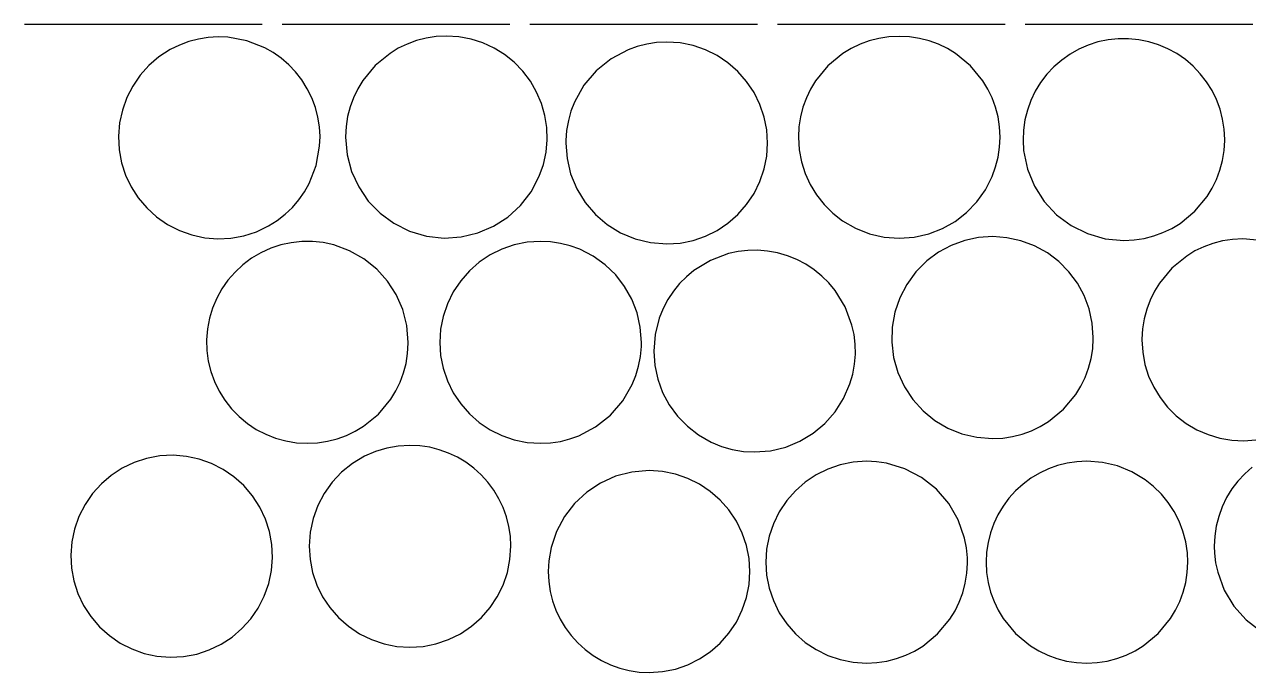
# Model space of a CAD drawing. Extents: x -3 to 521, y -41 to 535.
# Drawn here: x 4 to 199, y -41.3 to 61.9 of the extents above; entities that cross this region are included whole.
import ezdxf

# ---------------------------------------------------------------- set-up
doc = ezdxf.new("R2010")
doc.units = 0

msp = doc.modelspace()

# ---------------------------------------------------------------- linework, layer by layer
at = {"layer": 'Layer 1'}
for p, q in [((41.8657, 61.867), (3.99892, 61.867)), ((81.3321, 61.867), (45.0655, 61.867)), ((120.799, 61.867), (84.5323, 61.867)), ((160.265, 61.867), (123.999, 61.867)), ((199.732, 61.867), (163.466, 61.867)), ((28.691526, 58.591818), (27.2167, 57.8672)), ((30.202801, 59.153436), (28.691526, 58.591818)), ((31.739574, 59.555174), (30.202801, 59.153436)), ((33.290894, 59.80015), (31.739574, 59.555174)), ((34.845812, 59.891482), (33.290894, 59.80015)), ((36.393377, 59.83229), (34.845812, 59.891482)), ((39.422645, 59.274805), (36.393377, 59.83229)), ((42.291097, 58.152644), (39.422645, 59.274805)), ((64.973511, 58.754924), (63.569478, 58.079135)), ((66.449095, 59.294561), (64.973511, 58.754924)), ((67.988165, 59.689991), (66.449095, 59.294561)), ((69.582655, 59.933155), (67.988165, 59.689991)), ((71.2245, 60.016), (69.582655, 59.933155)), ((73.223074, 59.891536), (71.2245, 60.0161)), ((75.16833, 59.524921), (73.223074, 59.891536)), ((77.040464, 58.926875), (75.16833, 59.524921)), ((78.819676, 58.108018), (77.040464, 58.926875)), ((103.149423, 58.75621), (101.632092, 58.372719)), ((104.719658, 58.991873), (103.149423, 58.75621)), ((106.335, 59.0721), (104.719658, 58.991873)), ((108.464679, 58.930775), (106.336, 59.0721)), ((110.529051, 58.515815), (108.464679, 58.930775)), ((112.505698, 57.840742), (110.529051, 58.515815)), ((137.141275, 58.720108), (135.736493, 58.043389)), ((138.617755, 59.260506), (137.141275, 58.720108)), ((140.157854, 59.656506), (138.617755, 59.260506)), ((141.753495, 59.90003), (140.157854, 59.656506)), ((143.3966, 59.983), (141.753495, 59.90003)), ((145.039705, 59.90003), (143.3966, 59.983)), ((146.635346, 59.656506), (145.039705, 59.90003)), ((148.175445, 59.260506), (146.635346, 59.656506)), ((149.651925, 58.720108), (148.175445, 59.260506)), ((151.056707, 58.043389), (149.651925, 58.720108)), ((173.514577, 58.592997), (172.027568, 57.94434)), ((175.063204, 59.089451), (173.514577, 58.592997)), ((176.662121, 59.428065), (175.063204, 59.089451)), ((178.3, 59.6032), (176.662121, 59.428065)), ((179.947698, 59.609881), (178.3005, 59.6032)), ((181.574213, 59.449783), (179.947698, 59.609881)), ((183.168163, 59.12726), (181.574213, 59.449783)), ((184.717669, 58.646664), (183.168163, 59.12726)), ((186.210848, 58.01235), (184.717669, 58.646664)), ((25.426529, 56.706799), (23.825818, 55.338753)), ((27.2167, 57.8672), (25.426529, 56.706799)), ((43.63764, 57.387607), (42.291097, 58.152644)), ((44.911128, 56.490756), (43.63764, 57.387607)), ((62.245061, 57.275251), (59.867335, 55.315419)), ((63.569478, 58.079135), (62.245061, 57.275251)), ((80.486163, 57.078968), (78.819676, 58.108018)), ((82.020124, 55.850346), (80.486163, 57.078968)), ((100.175464, 57.84901), (97.475508, 56.41137)), ((101.632092, 58.372719), (100.175464, 57.84901)), ((114.3712, 56.919075), (112.505698, 57.840742)), ((116.102138, 55.764336), (114.3712, 56.919075)), ((134.411487, 57.238428), (132.033111, 55.276089)), ((135.736493, 58.043389), (134.411487, 57.238428)), ((152.381713, 57.238428), (151.056707, 58.043389)), ((154.760089, 55.276089), (152.381713, 57.238428)), ((170.613504, 57.149118), (169.283715, 56.212969)), ((172.027568, 57.94434), (170.613504, 57.149118)), ((187.635821, 57.228671), (186.210848, 58.01235)), ((188.980705, 56.29998), (187.635821, 57.228671)), ((23.825818, 55.338753), (22.428433, 53.786279)), ((46.100609, 55.465212), (44.911128, 56.490756)), ((47.195135, 54.314091), (46.100609, 55.465212)), ((59.867335, 55.315419), (57.904855, 52.939879)), ((83.401756, 54.432772), (82.020124, 55.850346)), ((97.475508, 56.41137), (95.111938, 54.504155)), ((117.675093, 54.390046), (116.102138, 55.764336)), ((132.033111, 55.276089), (130.070772, 52.897713)), ((156.722428, 52.897713), (154.760089, 55.276089)), ((168.049528, 55.141532), (166.922271, 53.940445)), ((169.283715, 56.212969), (168.049528, 55.141532)), ((190.233621, 55.23063), (188.980705, 56.29998)), ((191.370579, 54.038728), (190.233621, 55.23063)), ((22.428433, 53.786279), (21.24824, 52.072595)), ((48.183753, 53.040514), (47.195135, 54.314091)), ((49.055514, 51.647598), (48.183753, 53.040514)), ((57.904855, 52.939879), (57.099495, 51.616358)), ((84.611258, 52.836864), (83.401756, 54.432772)), ((85.613232, 51.103122), (84.611258, 52.836864)), ((95.111938, 54.504155), (93.147138, 52.188234)), ((119.066645, 52.809727), (117.675093, 54.390046)), ((120.253375, 51.0369), (119.066645, 52.809727)), ((130.070772, 52.897713), (129.265811, 51.572707)), ((157.527389, 51.572707), (156.722428, 52.897713)), ((166.922271, 53.940445), (165.923788, 52.630349)), ((192.372177, 52.747223), (191.370579, 54.038728)), ((193.233411, 51.367739), (192.372177, 52.747223)), ((21.24824, 52.072595), (20.299105, 50.220917)), ((49.782696, 50.174034), (49.055514, 51.647598)), ((57.099495, 51.616358), (56.422141, 50.213079)), ((86.384077, 49.279876), (85.613232, 51.103122)), ((93.147138, 52.188234), (91.643493, 49.524473)), ((121.195323, 49.122748), (120.253375, 51.0369)), ((129.265811, 51.572707), (128.589092, 50.167925)), ((158.204108, 50.167925), (157.527389, 51.572707)), ((165.070832, 51.236197), (164.367092, 49.770092)), ((165.923788, 52.630349), (165.070832, 51.236197)), ((193.949277, 49.911898), (193.233411, 51.367739)), ((20.299105, 50.220917), (19.594894, 48.254463)), ((50.346942, 48.663738), (49.782696, 50.174034)), ((56.422141, 50.213079), (55.88086, 48.738098)), ((86.921683, 47.389499), (86.384077, 49.279876)), ((91.643493, 49.524473), (91.084098, 48.081173)), ((121.868144, 47.127469), (121.195323, 49.122748)), ((128.589092, 50.167925), (128.048693, 48.691445)), ((158.744507, 48.691445), (158.204108, 50.167925)), ((164.367092, 49.770092), (163.816258, 48.244138)), ((194.514772, 48.391321), (193.949277, 49.911898)), ((19.594894, 48.254463), (19.149472, 46.196448)), ((50.751352, 47.127666), (50.346942, 48.663738)), ((50.999025, 45.576774), (50.751352, 47.127666)), ((55.483716, 47.19947), (55.238774, 45.605252)), ((55.88086, 48.738098), (55.483716, 47.19947)), ((87.22394, 45.45436), (86.921683, 47.389499)), ((91.084098, 48.081173), (90.663385, 46.573739)), ((122.271836, 45.078106), (121.868144, 47.127469)), ((127.652693, 47.151346), (127.40917, 45.555705)), ((128.048693, 48.691445), (127.652693, 47.151346)), ((159.140507, 47.151346), (158.744507, 48.691445)), ((159.38403, 45.555705), (159.140507, 47.151346)), ((163.816258, 48.244138), (163.422022, 46.670438)), ((194.924894, 46.817631), (194.514772, 48.391321)), ((195.174637, 45.20245), (194.924894, 46.817631)), ((19.149472, 46.196448), (18.976705, 44.07009)), ((51.093061, 44.022017), (50.999025, 45.576774)), ((55.238774, 45.605252), (55.1541, 43.9635)), ((87.28874, 43.49683), (87.22394, 45.45436)), ((90.389153, 45.009778), (90.2692, 43.3969)), ((90.663385, 46.573739), (90.389153, 45.009778)), ((122.4064, 43.0017), (122.271836, 45.078106)), ((127.40917, 45.555705), (127.3262, 43.9126)), ((159.467, 43.9126), (159.38403, 45.555705)), ((163.188074, 45.061097), (163.118103, 43.428216)), ((163.422022, 46.670438), (163.188074, 45.061097)), ((195.259, 43.5574), (195.174637, 45.20245)), ((18.976705, 44.07009), (19.086556, 41.939556)), ((51.03656, 42.474352), (51.093061, 44.022017)), ((55.1541, 43.9631), (55.1541, 43.94532)), ((55.1541, 43.9457), (55.400461, 41.134488)), ((87.113973, 41.539279), (87.28874, 43.49683)), ((90.2655, 43.0017), (90.457787, 40.523149)), ((90.2699, 43.3963), (90.265582, 43.00133)), ((122.271836, 40.925294), (122.4064, 43.0017)), ((127.326, 43.9131), (127.447732, 41.936944)), ((159.386822, 42.313259), (159.4666, 43.91255)), ((163.118103, 43.428216), (163.2158, 41.7839)), ((195.1627, 41.793037), (195.2581, 43.4262)), ((195.259, 43.4269), (195.258997, 43.557795)), ((19.086556, 41.939556), (19.470963, 39.869276)), ((50.484343, 39.444119), (51.03656, 42.474352)), ((55.400461, 41.134488), (56.113873, 38.469754)), ((86.69753, 39.604079), (87.113973, 41.539279)), ((127.447732, 41.936944), (127.806253, 40.012342)), ((159.149061, 40.733714), (159.386822, 42.313259)), ((163.216, 41.784), (163.825895, 38.832875)), ((194.908839, 40.207842), (195.1627, 41.793037)), ((19.470963, 39.869276), (20.116752, 37.882869)), ((49.367173, 36.57372), (50.484343, 39.444119)), ((86.0373, 37.7136), (86.69753, 39.604079)), ((90.457787, 40.523149), (91.030042, 38.10391)), ((121.868144, 38.875931), (122.271836, 40.925294)), ((127.806253, 40.012342), (128.391394, 38.158506)), ((158.209, 37.6805), (158.755669, 39.185574)), ((158.755669, 39.185574), (159.149061, 40.733714)), ((194.504503, 38.678537), (194.908839, 40.207842)), ((20.116752, 37.882869), (21.01075, 36.00395)), ((56.113873, 38.469754), (57.255822, 35.998559)), ((84.720034, 35.217941), (86.0373, 37.71362)), ((91.0301, 38.1039), (92.012648, 35.712814)), ((121.195323, 36.880652), (121.868144, 38.875931)), ((128.391394, 38.158506), (129.192987, 36.394647)), ((157.11749, 35.546239), (158.2088, 37.68054)), ((163.825895, 38.832875), (164.941327, 36.116439)), ((193.276343, 35.819271), (193.957676, 37.21304)), ((193.957676, 37.21304), (194.504503, 38.678537)), ((21.01075, 36.00395), (22.139783, 34.256136)), ((47.709844, 33.950803), (48.604478, 35.225848)), ((48.604478, 35.225848), (49.367173, 36.57372)), ((57.255822, 35.998559), (58.787794, 33.767965)), ((83.02907, 33.038398), (84.720034, 35.217941)), ((92.012648, 35.712814), (93.337423, 33.550164)), ((120.253375, 34.9665), (121.195323, 36.880652)), ((129.192987, 36.394647), (130.200863, 34.739975)), ((155.745697, 33.628355), (157.11749, 35.546239)), ((164.941327, 36.116439), (166.507618, 33.683634)), ((192.468489, 34.505151), (193.276343, 35.819271)), ((22.139783, 34.256136), (23.490677, 32.663044)), ((46.68637, 32.75954), (47.709844, 33.950803)), ((58.787794, 33.767965), (60.671276, 31.825034)), ((93.337423, 33.550164), (94.966266, 31.643804)), ((117.675093, 31.613354), (119.066645, 33.193673)), ((119.066645, 33.193673), (120.253375, 34.9665)), ((130.200863, 34.739975), (131.404853, 33.213702)), ((131.404853, 33.213702), (132.794788, 31.83504)), ((154.125048, 31.947894), (155.745697, 33.628355)), ((166.507618, 33.683634), (168.470089, 31.583404)), ((190.505159, 32.147536), (192.468489, 34.505151)), ((23.490677, 32.663044), (25.050259, 31.24829)), ((25.050259, 31.24829), (26.805355, 30.03549)), ((44.265298, 30.672182), (45.537154, 31.663014)), ((45.537154, 31.663014), (46.68637, 32.75954)), ((60.671276, 31.825034), (62.867755, 30.216826)), ((81.01816, 31.203435), (83.02907, 33.038398)), ((94.966266, 31.643804), (96.861017, 30.021591)), ((116.102138, 30.239064), (117.675093, 31.613354)), ((132.794788, 31.83504), (134.3605, 30.6232)), ((152.287174, 30.525864), (154.125048, 31.947894)), ((168.470089, 31.583404), (170.774061, 29.864692)), ((188.131566, 30.203554), (190.505159, 32.147536)), ((26.805355, 30.03549), (28.705378, 29.065357)), ((40.946137, 28.884442), (42.874, 29.798)), ((42.8739, 29.798), (44.265298, 30.672182)), ((62.867755, 30.216826), (65.338717, 28.990404)), ((76.251497, 28.681021), (78.741052, 29.741495)), ((78.741052, 29.741495), (81.01816, 31.203435)), ((96.861017, 30.021591), (98.983516, 28.711379)), ((114.3712, 29.084325), (116.102138, 30.239064)), ((134.36, 30.6224), (136.442954, 29.423667)), ((136.442954, 29.423667), (138.668756, 28.552868)), ((148.086265, 28.541127), (150.263703, 29.383273)), ((150.263703, 29.383273), (152.287174, 30.525864)), ((170.774061, 29.864692), (173.364856, 28.576441)), ((185.411588, 28.736565), (186.810883, 29.406476)), ((186.810883, 29.406476), (188.131566, 30.203554)), ((28.705378, 29.065357), (30.690496, 28.363124)), ((30.690496, 28.363124), (32.733669, 27.92919)), ((32.733669, 27.92919), (34.80786, 27.763955)), ((34.80786, 27.763955), (36.886027, 27.867819)), ((36.886027, 27.867819), (38.941133, 28.241181)), ((38.941133, 28.241181), (40.946137, 28.884442)), ((48.200555, 27.312689), (46.511847, 27.130369)), ((49.903559, 27.31555), (48.200555, 27.312689)), ((51.606494, 27.136628), (49.903559, 27.31555)), ((65.338717, 28.990404), (68.045649, 28.192829)), ((68.045649, 28.192829), (70.850046, 27.878245)), ((70.850046, 27.878245), (73.603245, 28.050456)), ((73.603245, 28.050456), (76.251497, 28.681021)), ((86.241, 27.3366), (84.112321, 27.195275)), ((87.840334, 27.25683), (86.24104, 27.33661)), ((98.983516, 28.711379), (101.295602, 27.741023)), ((101.295602, 27.741023), (103.759117, 27.138378)), ((108.464679, 27.072625), (110.529051, 27.487585)), ((110.529051, 27.487585), (112.505698, 28.162658)), ((112.505698, 28.162658), (114.3712, 29.084325)), ((138.668756, 28.552868), (140.999088, 28.021792)), ((140.999088, 28.021792), (143.39563, 27.84223)), ((143.396, 27.8422), (145.786487, 28.020433)), ((145.786487, 28.020433), (148.086265, 28.541127)), ((153.817601, 27.472563), (151.685192, 26.695479)), ((156.02822, 27.940245), (153.817601, 27.472563)), ((158.282551, 28.093725), (156.02822, 27.940245)), ((160.546095, 27.928203), (158.282551, 28.093725)), ((162.784353, 27.438881), (160.546095, 27.928203)), ((164.962826, 26.620958), (162.784353, 27.438881)), ((173.364856, 28.576441), (176.187795, 27.767596)), ((176.187795, 27.767596), (179.1882, 27.4871)), ((179.188, 27.487), (180.821889, 27.56904)), ((180.821889, 27.56904), (182.409106, 27.809927)), ((182.409106, 27.809927), (183.941668, 28.201742)), ((183.941668, 28.201742), (185.411588, 28.736565)), ((194.921014, 27.405199), (193.388503, 27.013413)), ((196.508174, 27.646067), (194.921014, 27.405199)), ((198.142, 27.7281), (196.508174, 27.646067)), ((200.976808, 27.477566), (198.142, 27.7281)), ((41.675119, 25.52989), (40.187218, 24.652969)), ((43.234767, 26.236646), (41.675119, 25.52989)), ((44.851797, 26.770913), (43.234767, 26.236646)), ((46.511847, 27.130369), (44.851797, 26.770913)), ((53.295, 26.7736), (51.606494, 27.136628)), ((55.813353, 25.858309), (53.295, 26.7735)), ((58.09916, 24.567517), (55.813353, 25.858309)), ((80.071302, 26.105242), (78.2058, 25.183575)), ((82.047949, 26.780315), (80.071302, 26.105242)), ((84.112321, 27.195275), (82.047949, 26.780315)), ((89.419882, 27.019067), (87.840334, 27.25683)), ((90.968024, 26.625672), (89.419882, 27.019067)), ((92.4731, 26.079), (90.968024, 26.625672)), ((94.607335, 24.987647), (92.4731, 26.079)), ((103.759117, 27.138378), (106.3359, 26.9313)), ((106.336, 26.9313), (108.464679, 27.072625)), ((116.192441, 25.386877), (113.306471, 24.309499)), ((117.706157, 25.715073), (116.192441, 25.386877)), ((119.25337, 25.896296), (117.706157, 25.715073)), ((120.823838, 25.925564), (119.25337, 25.896296)), ((122.407318, 25.797894), (120.823838, 25.925564)), ((123.993569, 25.508304), (122.407318, 25.797894)), ((125.572346, 25.05181), (123.993569, 25.508304)), ((149.665492, 25.613791), (147.793, 24.2323)), ((151.685192, 26.695479), (149.665492, 25.613791)), ((167.000787, 25.497811), (164.962826, 26.620958)), ((168.827982, 24.115569), (167.000787, 25.497811)), ((190.519371, 25.808764), (189.198717, 25.011739)), ((191.918628, 26.478628), (190.519371, 25.808764)), ((193.388503, 27.013413), (191.918628, 26.478628)), ((38.801919, 23.621568), (37.545646, 22.458047)), ((40.187218, 24.652969), (38.801919, 23.621568)), ((60.120604, 22.94275), (58.09916, 24.567517)), ((76.474862, 24.028836), (74.901907, 22.654546)), ((78.2058, 25.183575), (76.474862, 24.028836)), ((96.525154, 23.615825), (94.607335, 24.987647)), ((98.20555, 21.995161), (96.525154, 23.615825)), ((113.306471, 24.309499), (110.677402, 22.70402)), ((127.097171, 24.438756), (125.572346, 25.05181)), ((128.525058, 23.68963), (127.097171, 24.438756)), ((129.85101, 22.814667), (128.525058, 23.68963)), ((147.793, 24.2323), (146.031382, 22.471222)), ((170.425624, 22.503561), (168.827982, 24.115569)), ((189.198717, 25.011739), (186.825155, 23.067883)), ((37.545646, 22.458047), (36.426111, 21.174743)), ((61.845864, 21.025633), (60.120604, 22.94275)), ((74.901907, 22.654546), (73.510355, 21.074227)), ((99.627519, 20.157283), (98.20555, 21.995161)), ((109.484812, 21.715701), (108.387174, 20.610304)), ((110.677402, 22.70402), (109.484812, 21.715701)), ((131.070029, 21.824101), (129.85101, 22.814667)), ((132.177115, 20.728167), (131.070029, 21.824101)), ((146.031382, 22.471222), (144.586578, 20.496198)), ((171.774927, 20.691119), (170.425624, 22.503561)), ((186.825155, 23.067883), (184.861818, 20.71041)), ((35.451024, 19.783994), (34.628098, 18.298138)), ((36.426111, 21.174743), (35.451024, 19.783994)), ((63.243123, 18.857793), (61.845864, 21.025633)), ((73.510355, 21.074227), (72.323625, 19.3014)), ((100.770054, 18.133821), (99.627519, 20.157283)), ((108.387174, 20.610304), (107.394731, 19.392813)), ((133.16727, 19.5371), (132.177115, 20.728167)), ((134.776796, 16.910507), (133.16727, 19.5371)), ((144.586578, 20.496198), (143.469271, 18.3483)), ((172.857103, 18.707572), (171.774927, 20.691119)), ((184.861818, 20.71041), (184.053945, 19.396365)), ((34.628098, 18.298138), (33.965045, 16.729512)), ((64.280561, 16.480857), (63.243123, 18.857793)), ((72.323625, 19.3014), (71.381677, 17.387248)), ((101.612149, 15.956401), (100.770054, 18.133821)), ((106.517726, 18.06821), (105.766402, 16.641478)), ((107.394731, 19.392813), (106.517726, 18.06821)), ((143.469271, 18.3483), (142.690141, 16.068599)), ((173.653365, 16.58225), (172.857103, 18.707572)), ((183.37258, 18.002672), (182.825709, 16.53725)), ((184.053945, 19.396365), (183.37258, 18.002672)), ((33.965045, 16.729512), (33.469575, 15.090453)), ((64.92636, 13.936451), (64.280561, 16.480857)), ((71.381677, 17.387248), (70.708856, 15.391969)), ((102.1328, 13.656651), (101.612149, 15.956401)), ((105.766402, 16.641478), (105.151, 15.1176)), ((135.858619, 14.026201), (134.776796, 16.910507)), ((142.690141, 16.068599), (142.259871, 13.698167)), ((174.144926, 14.344482), (173.653365, 16.58225)), ((182.825709, 16.53725), (182.421316, 15.008018)), ((33.469575, 15.090453), (33.1494, 13.3933)), ((65.1487, 11.2662), (64.92636, 13.936451)), ((70.708856, 15.391969), (70.305164, 13.342606)), ((102.311, 11.2662), (102.1328, 13.656651)), ((105.151, 15.1176), (104.494863, 12.536124)), ((136.189146, 12.512992), (135.858619, 14.026201)), ((142.259871, 13.698167), (142.189143, 11.278075)), ((174.313, 12.0236), (174.144926, 14.344482)), ((182.421316, 15.008018), (182.167385, 13.422895)), ((33.1494, 13.3932), (33.013049, 11.671499)), ((70.305164, 13.342606), (70.1706, 11.2662)), ((104.494863, 12.536124), (104.274128, 9.88173)), ((136.372752, 10.96606), (136.189146, 12.512992)), ((174.217615, 10.258365), (174.3131, 11.89146)), ((174.314, 11.8918), (174.314008, 12.023626)), ((182.07, 11.7894), (182.069994, 11.657546)), ((182.167385, 13.422895), (182.0719, 11.7898)), ((33.013049, 11.671499), (33.061096, 9.959862)), ((33.061096, 9.959862), (33.289335, 8.272219)), ((65.053894, 9.501764), (65.1493, 11.13504)), ((65.1497, 11.1357), (65.1497, 11.266595)), ((70.1706, 11.2662), (70.305164, 9.189794)), ((102.155273, 9.016504), (102.299, 10.60904)), ((102.298, 10.6097), (102.310897, 11.266515)), ((104.274, 9.8818), (104.437658, 7.591083)), ((136.404439, 9.395638), (136.372752, 10.96606)), ((142.189143, 11.278075), (142.488639, 8.849397)), ((173.963684, 8.673242), (174.217615, 10.258365)), ((182.071, 11.6577), (182.192717, 9.682085)), ((33.289335, 8.272219), (33.693563, 6.622497)), ((64.395654, 6.38705), (64.800017, 7.916461)), ((64.800017, 7.916461), (65.053894, 9.501764)), ((70.305164, 9.189794), (70.708856, 7.140431)), ((101.86136, 7.473749), (102.155273, 9.016504)), ((135.992061, 6.225269), (136.279208, 7.811963)), ((136.279208, 7.811963), (136.404439, 9.395638)), ((142.488639, 8.849397), (143.169041, 6.453202)), ((173.559291, 7.14401), (173.963684, 8.673242)), ((182.192717, 9.682085), (182.551097, 7.757988)), ((33.693563, 6.622497), (34.269575, 5.024627)), ((63.84879, 4.921452), (64.395654, 6.38705)), ((70.708856, 7.140431), (71.381677, 5.145152)), ((100.853431, 4.566811), (101.424875, 5.988081)), ((101.424875, 5.988081), (101.86136, 7.473749)), ((104.437658, 7.591083), (104.916734, 5.380309)), ((135.538, 4.64579), (135.992061, 6.225269)), ((143.169041, 6.453202), (144.210313, 4.190362)), ((173.01242, 5.678588), (173.559291, 7.14401)), ((182.551097, 7.757988), (183.13598, 5.904607)), ((183.13598, 5.904607), (183.937209, 4.141138)), ((34.269575, 5.024627), (35.013168, 3.492535)), ((63.16741, 3.527587), (63.84879, 4.921452)), ((71.381677, 5.145152), (72.323625, 3.231)), ((99.336122, 1.946693), (100.853431, 4.566811)), ((104.916734, 5.380309), (105.693349, 3.277838)), ((134.524453, 2.318855), (135.5375, 4.64579)), ((144.210313, 4.190362), (145.562083, 2.150535)), ((171.523182, 2.97085), (172.331055, 4.284895)), ((172.331055, 4.284895), (173.01242, 5.678588)), ((183.937209, 4.141138), (184.944624, 2.486779)), ((35.013168, 3.492535), (35.920136, 2.040152)), ((35.920136, 2.040152), (36.986277, 0.681406)), ((60.396037, -0.144401), (62.359502, 2.213376)), ((62.359502, 2.213376), (63.16741, 3.527587)), ((72.323625, 3.231), (73.510355, 1.458173)), ((105.693349, 3.277838), (106.749627, 1.312028)), ((133.18528, 0.217797), (134.524453, 2.318855)), ((145.562083, 2.150535), (147.18953, 0.357978)), ((169.559845, 0.613377), (171.523182, 2.97085)), ((184.944624, 2.486779), (186.148066, 0.960727)), ((36.986277, 0.681406), (38.191958, -0.555193)), ((73.510355, 1.458173), (74.901907, -0.122146)), ((97.370341, -0.328138), (99.336122, 1.946693)), ((106.749627, 1.312028), (108.067691, -0.48876)), ((131.556452, -1.631378), (133.18528, 0.217797)), ((147.18953, 0.357978), (149.057829, -1.163054)), ((167.186283, -1.330479), (169.559845, 0.613377)), ((186.148066, 0.960727), (187.537378, -0.417822)), ((38.191958, -0.555193), (39.511521, -1.646414)), ((39.511521, -1.646414), (40.931714, -2.586247)), ((58.022281, -2.088518), (60.396037, -0.144401)), ((74.901907, -0.122146), (76.474862, -1.496436)), ((76.474862, -1.496436), (78.2058, -2.651175)), ((95.017, -2.199215), (97.370341, -0.328138)), ((108.067691, -0.48876), (109.629664, -2.096167)), ((129.674441, -3.20266), (131.556452, -1.631378)), ((149.057829, -1.163054), (151.132159, -2.388304)), ((165.865629, -2.127504), (167.186283, -1.330479)), ((187.537378, -0.417822), (189.1024, -1.629671)), ((189.1024, -1.629671), (190.804345, -2.640242)), ((40.931714, -2.586247), (42.439288, -3.36868)), ((42.439288, -3.36868), (44.020993, -3.987702)), ((53.832095, -4.090469), (55.302116, -3.555609)), ((55.302116, -3.555609), (56.701507, -2.885652)), ((56.701507, -2.885652), (58.022281, -2.088518)), ((78.2058, -2.651175), (80.071302, -3.572842)), ((80.071302, -3.572842), (82.047949, -4.247915)), ((90.893549, -4.120898), (92.337006, -3.608073)), ((92.337006, -3.608073), (95.017, -2.199215)), ((109.629664, -2.096167), (111.41767, -3.481834)), ((111.41767, -3.481834), (113.41383, -4.6174)), ((127.575719, -4.470042), (129.674441, -3.20266)), ((151.132159, -2.388304), (153.377696, -3.293516)), ((153.377696, -3.293516), (155.759617, -3.854433)), ((155.759617, -3.854433), (158.2431, -4.0468)), ((159.876826, -3.964807), (161.463986, -3.723939)), ((161.463986, -3.723939), (162.996497, -3.332153)), ((162.996497, -3.332153), (164.466372, -2.797368)), ((164.466372, -2.797368), (165.865629, -2.127504)), ((190.804345, -2.640242), (192.596807, -3.426158)), ((192.596807, -3.426158), (194.4582, -3.985021)), ((44.020993, -3.987702), (45.66358, -4.437304)), ((45.66358, -4.437304), (47.353799, -4.711473)), ((47.353799, -4.711473), (49.0784, -4.8042)), ((49.0781, -4.80526), (50.712101, -4.723215)), ((50.712101, -4.723215), (52.299428, -4.482311)), ((52.299428, -4.482311), (53.832095, -4.090469)), ((61.715774, -5.565225), (59.925065, -6.102118)), ((63.556713, -5.239906), (61.715774, -5.565225)), ((65.4293, -5.13057), (63.556713, -5.239906)), ((67.017662, -5.210238), (65.4293, -5.1316)), ((68.57912, -5.443241), (67.017662, -5.210238)), ((70.103137, -5.826246), (68.57912, -5.443241)), ((71.579176, -6.354886), (70.103137, -5.826246)), ((82.047949, -4.247915), (84.112321, -4.662875)), ((84.112321, -4.662875), (86.241, -4.8042)), ((86.2407, -4.80526), (87.837782, -4.7268)), ((87.837782, -4.7268), (89.39127, -4.496243)), ((89.39127, -4.496243), (90.893549, -4.120898)), ((113.414, -4.61764), (115.072533, -5.299473)), ((115.072533, -5.299473), (116.791311, -5.791057)), ((116.791311, -5.791057), (118.554054, -6.088699)), ((122.874027, -5.989075), (125.296757, -5.407517)), ((125.296757, -5.407517), (127.575719, -4.470042)), ((158.243, -4.04684), (159.876826, -3.964807)), ((194.4582, -3.985021), (196.366937, -4.314433)), ((196.366937, -4.314433), (198.301432, -4.411994)), ((198.301432, -4.411994), (200.240098, -4.275308)), ((23.464105, -7.218217), (21.462918, -7.873258)), ((25.561356, -6.827341), (23.464105, -7.218217)), ((27.691873, -6.71715), (25.561356, -6.827341)), ((29.790736, -6.886261), (27.691873, -6.71715)), ((31.833097, -7.324003), (29.790736, -6.886261)), ((33.794109, -8.019706), (31.833097, -7.324003)), ((58.2034, -6.84781), (56.26634, -7.999394)), ((59.925065, -6.102118), (58.20317, -6.84617)), ((72.996698, -7.024798), (71.579176, -6.354886)), ((74.345166, -7.831616), (72.996698, -7.024798)), ((118.554054, -6.088699), (120.34448, -6.18871)), ((120.344, -6.18871), (122.874027, -5.989075)), ((138.193, -7.66603), (136.064321, -7.807355)), ((139.786539, -7.74412), (138.1933, -7.666)), ((141.336488, -7.973649), (139.786539, -7.74412)), ((171.711638, -7.744668), (170.15018, -7.977671)), ((173.3, -7.66603), (171.711638, -7.744668)), ((175.76278, -7.854622), (173.30012, -7.66497)), ((19.579462, -8.77628), (17.8354, -9.9111)), ((21.462918, -7.873258), (19.579462, -8.77628)), ((35.648923, -8.962697), (33.794109, -8.019706)), ((37.372691, -10.142307), (35.648923, -8.962697)), ((54.533565, -9.388647), (53.02172, -10.988555)), ((56.26634, -7.999394), (54.533565, -9.388647)), ((75.614042, -8.770975), (74.345166, -7.831616)), ((76.792789, -9.838511), (75.614042, -8.770975)), ((100.796699, -9.38466), (98.204192, -10.056926)), ((103.523, -9.15297), (100.796699, -9.38466)), ((105.651679, -9.294225), (103.523, -9.1529)), ((107.716051, -9.709185), (105.651679, -9.294225)), ((109.692698, -10.384258), (107.716051, -9.709185)), ((132.023302, -8.897388), (130.1578, -9.819055)), ((133.999949, -8.222315), (132.023302, -8.897388)), ((136.064321, -7.807355), (133.999949, -8.222315)), ((144.276214, -8.857943), (141.336488, -7.973649)), ((146.951872, -10.260898), (144.276214, -8.857943)), ((165.732602, -9.559228), (164.384134, -10.366046)), ((167.150124, -8.889316), (165.732602, -9.559228)), ((168.626163, -8.360676), (167.150124, -8.889316)), ((170.15018, -7.977671), (168.626163, -8.360676)), ((178.153629, -8.415085), (175.76278, -7.854622)), ((180.431193, -9.333223), (178.153629, -8.415085)), ((182.554, -10.5959), (180.431193, -9.333223)), ((198.439997, -9.661983), (197.369319, -10.813361)), ((199.608524, -8.629557), (198.439997, -9.661983)), ((16.252398, -11.261535), (14.852122, -12.8114)), ((17.8354, -9.9111), (16.252398, -11.261535)), ((38.940566, -11.547865), (37.372691, -10.142307)), ((40.3277, -13.1687), (38.940566, -11.547865)), ((53.02172, -10.988555), (51.747446, -12.772108)), ((77.860325, -11.017258), (76.792789, -9.838511)), ((78.799684, -12.286134), (77.860325, -11.017258)), ((95.78924, -11.135394), (93.595603, -12.58569)), ((98.204192, -10.056926), (95.78924, -11.135394)), ((111.5582, -11.305925), (109.692698, -10.384258)), ((113.289138, -12.460664), (111.5582, -11.305925)), ((128.426862, -10.973794), (126.853907, -12.348084)), ((130.1578, -9.819055), (128.426862, -10.973794)), ((149.302858, -12.124532), (146.951872, -10.260898)), ((163.115258, -11.305405), (161.936511, -12.372941)), ((164.384134, -10.366046), (163.115258, -11.305405)), ((183.928074, -11.680758), (182.55418, -10.5967)), ((185.165532, -12.896446), (183.928074, -11.680758)), ((197.369319, -10.813361), (196.407068, -12.079377)), ((14.852122, -12.8114), (13.656236, -14.544514)), ((41.488387, -14.958687), (40.3277, -13.1687)), ((51.747446, -12.772108), (50.727388, -14.712292)), ((79.606502, -13.634602), (78.799684, -12.286134)), ((80.276414, -15.052124), (79.606502, -13.634602)), ((93.595603, -12.58569), (91.66704, -14.373439)), ((114.862093, -13.834954), (113.289138, -12.460664)), ((126.853907, -12.348084), (125.462355, -13.928403)), ((151.268569, -14.390862), (149.302858, -12.124532)), ((160.868975, -13.551688), (159.929616, -14.820564)), ((161.936511, -12.372941), (160.868975, -13.551688)), ((186.258961, -14.230681), (185.165532, -12.896446)), ((195.563823, -13.455717), (194.850162, -14.938068)), ((196.407068, -12.079377), (195.563823, -13.455717)), ((13.656236, -14.544514), (12.686406, -16.444691)), ((42.391364, -16.860911), (41.488387, -14.958687)), ((50.727388, -14.712292), (49.978189, -16.782095)), ((80.805054, -16.528163), (80.276414, -15.052124)), ((91.66704, -14.373439), (90.047312, -16.464268)), ((116.253645, -15.415273), (114.862093, -13.834954)), ((117.440375, -17.1881), (116.253645, -15.415273)), ((125.462355, -13.928403), (124.275625, -15.70123)), ((152.788399, -17.001905), (151.268569, -14.390862)), ((159.929616, -14.820564), (159.122798, -16.169032)), ((187.200772, -15.670383), (186.258961, -14.230681)), ((194.85, -14.938), (194.303333, -16.443075)), ((12.686406, -16.444691), (11.976289, -18.456402)), ((43.033449, -18.848519), (42.391364, -16.860911)), ((49.978189, -16.782095), (49.516492, -18.954505)), ((81.188059, -18.05218), (80.805054, -16.528163)), ((90.047312, -16.464268), (88.780179, -18.823803)), ((118.382323, -19.102252), (117.440375, -17.1881)), ((124.275625, -15.70123), (123.333677, -17.615382)), ((153.801744, -19.899678), (152.788399, -17.001905)), ((159.122798, -16.169032), (158.452886, -17.586554)), ((187.983372, -17.202467), (187.200772, -15.670383)), ((188.599171, -18.813853), (187.983372, -17.202467)), ((194.303333, -16.443075), (193.909944, -17.991214)), ((11.976289, -18.456402), (11.542977, -20.517)), ((43.411459, -20.894656), (43.033449, -18.848519)), ((49.516492, -18.954505), (49.35894, -21.20251)), ((81.421062, -19.613638), (81.188059, -18.05218)), ((88.780179, -18.823803), (87.9094, -21.41767)), ((119.055144, -21.097531), (118.382323, -19.102252)), ((123.333677, -17.615382), (122.660856, -19.610661)), ((157.924246, -19.062593), (157.541241, -20.58661)), ((158.452886, -17.586554), (157.924246, -19.062593)), ((189.040577, -20.491458), (188.599171, -18.813853)), ((193.909944, -17.991214), (193.672186, -19.570759)), ((11.542977, -20.517), (11.383289, -22.599633)), ((43.522211, -22.972467), (43.411459, -20.894656)), ((49.3589, -21.202), (49.500225, -23.330679)), ((81.358375, -23.330679), (81.4997, -21.202)), ((81.4997, -21.202), (81.421062, -19.613638)), ((87.9088, -21.4174), (87.542428, -23.51753)), ((119.458836, -23.146894), (119.055144, -21.097531)), ((122.660856, -19.610661), (122.257164, -21.660024)), ((154.099546, -21.43797), (153.801744, -19.899678)), ((154.248, -23.0262), (154.099546, -21.43797)), ((157.541241, -20.58661), (157.308238, -22.148068)), ((189.3, -22.2222), (189.040577, -20.491458)), ((193.592, -21.1699), (193.629792, -22.27263)), ((193.672186, -19.570759), (193.59241, -21.17005)), ((11.383289, -22.599633), (11.494041, -24.677444)), ((43.362523, -25.0551), (43.522211, -22.972467)), ((49.500225, -23.330679), (49.915185, -25.395051)), ((80.943415, -25.395051), (81.358375, -23.330679)), ((119.5934, -25.2233), (119.458836, -23.146894)), ((122.257164, -21.660024), (122.1226, -23.73643)), ((154.263, -23.7364), (154.247308, -23.026217)), ((157.308238, -22.148068), (157.2296, -23.73643)), ((189.371, -23.737), (189.299513, -22.22234)), ((193.63, -22.2728), (193.812777, -23.829711)), ((11.494041, -24.677444), (11.872051, -26.723581)), ((42.929211, -27.115698), (43.362523, -25.0551)), ((87.5419, -23.5174), (87.451674, -25.22301)), ((87.4527, -25.2234), (87.531338, -26.811762)), ((119.458836, -27.299706), (119.5934, -25.2233)), ((122.1226, -23.73643), (122.257164, -25.812836)), ((154.1677, -25.500763), (154.2631, -23.8676)), ((154.264, -23.867), (154.264, -23.736105)), ((157.23, -23.7364), (157.31297, -25.379505)), ((189.28783, -25.379505), (189.3708, -23.7364)), ((193.812777, -23.829711), (194.138857, -25.335569)), ((194.138857, -25.335569), (195.191726, -28.166866)), ((11.872051, -26.723581), (12.514136, -28.711189)), ((42.219094, -29.127409), (42.929211, -27.115698)), ((49.915185, -25.395051), (50.590258, -27.371698)), ((80.268342, -27.371698), (80.943415, -25.395051)), ((87.531338, -26.811762), (87.764341, -28.37322)), ((119.055144, -29.349069), (119.458836, -27.299706)), ((122.257164, -25.812836), (122.660856, -27.862199)), ((153.509503, -28.615263), (153.913839, -27.085958)), ((153.913839, -27.085958), (154.1677, -25.500763)), ((157.31297, -25.379505), (157.556494, -26.975146)), ((157.556494, -26.975146), (157.952494, -28.515245)), ((188.648306, -28.515245), (189.044306, -26.975146)), ((189.044306, -26.975146), (189.28783, -25.379505)), ((12.514136, -28.711189), (13.417113, -30.613413)), ((41.249264, -31.027586), (42.219094, -29.127409)), ((50.590258, -27.371698), (51.511925, -29.2372)), ((51.511925, -29.2372), (52.666664, -30.968138)), ((78.191936, -30.968138), (79.346675, -29.2372)), ((79.346675, -29.2372), (80.268342, -27.371698)), ((87.764341, -28.37322), (88.147346, -29.897237)), ((122.660856, -27.862199), (123.333677, -29.857478)), ((152.962676, -30.08076), (153.509503, -28.615263)), ((157.952494, -28.515245), (158.492892, -29.991725)), ((188.107908, -29.991725), (188.648306, -28.515245)), ((195.191726, -28.166866), (196.730204, -30.712166)), ((13.417113, -30.613413), (14.5778, -32.4034)), ((40.053378, -32.7607), (41.249264, -31.027586)), ((52.666664, -30.968138), (54.040954, -32.541093)), ((76.817646, -32.541093), (78.191936, -30.968138)), ((88.147346, -29.897237), (88.675986, -31.373276)), ((118.382323, -31.344348), (119.055144, -29.349069)), ((123.333677, -29.857478), (124.275625, -31.77163)), ((152.281343, -31.474529), (152.962676, -30.08076)), ((158.492892, -29.991725), (159.169611, -31.396507)), ((187.431189, -31.396507), (188.107908, -29.991725)), ((196.730204, -30.712166), (198.695886, -32.916947)), ((14.5778, -32.4034), (15.964934, -34.024235)), ((38.653102, -34.310565), (40.053378, -32.7607)), ((54.040954, -32.541093), (55.621273, -33.932645)), ((75.237327, -33.932645), (76.817646, -32.541093)), ((88.675986, -31.373276), (89.345898, -32.790798)), ((89.345898, -32.790798), (90.152716, -34.139266)), ((117.440375, -33.2585), (118.382323, -31.344348)), ((124.275625, -31.77163), (125.462355, -33.544457)), ((149.510159, -35.146264), (151.473489, -32.788649)), ((151.473489, -32.788649), (152.281343, -31.474529)), ((159.169611, -31.396507), (159.974572, -32.721513)), ((159.974572, -32.721513), (161.936911, -35.099888)), ((184.663889, -35.099888), (186.626228, -32.721513)), ((186.626228, -32.721513), (187.431189, -31.396507)), ((198.695886, -32.916947), (201.03037, -34.726685)), ((15.964934, -34.024235), (17.532809, -35.429793)), ((37.0701, -35.661), (38.653102, -34.310565)), ((55.621273, -33.932645), (57.3941, -35.119375)), ((73.4645, -35.119375), (75.237327, -33.932645)), ((90.152716, -34.139266), (91.092075, -35.408142)), ((114.862093, -36.611646), (116.253645, -35.031327)), ((116.253645, -35.031327), (117.440375, -33.2585)), ((125.462355, -33.544457), (126.853907, -35.124776)), ((161.936911, -35.099888), (164.315287, -37.062228)), ((182.285513, -37.062228), (184.663889, -35.099888)), ((17.532809, -35.429793), (19.256577, -36.609403)), ((19.256577, -36.609403), (21.111391, -37.552394)), ((33.442582, -37.698842), (35.326038, -36.79582)), ((35.326038, -36.79582), (37.0701, -35.661)), ((57.3941, -35.119375), (59.308252, -36.061323)), ((59.308252, -36.061323), (61.303531, -36.734144)), ((61.303531, -36.734144), (63.352894, -37.137836)), ((67.505706, -37.137836), (69.555069, -36.734144)), ((69.555069, -36.734144), (71.550348, -36.061323)), ((71.550348, -36.061323), (73.4645, -35.119375)), ((91.092075, -35.408142), (92.159611, -36.586889)), ((92.159611, -36.586889), (93.338358, -37.654425)), ((113.289138, -37.985936), (114.862093, -36.611646)), ((126.853907, -35.124776), (128.426862, -36.499066)), ((128.426862, -36.499066), (130.1578, -37.653805)), ((147.136566, -37.090246), (149.510159, -35.146264)), ((21.111391, -37.552394), (23.072403, -38.248097)), ((23.072403, -38.248097), (25.114764, -38.685839)), ((25.114764, -38.685839), (27.213627, -38.85495)), ((27.213627, -38.85495), (29.344144, -38.744759)), ((29.344144, -38.744759), (31.441395, -38.353883)), ((31.441395, -38.353883), (33.442582, -37.698842)), ((63.352894, -37.137836), (65.4293, -37.2724)), ((65.4293, -37.2724), (67.505706, -37.137836)), ((93.338358, -37.654425), (94.607234, -38.593784)), ((94.607234, -38.593784), (95.955702, -39.400602)), ((111.5582, -39.140675), (113.289138, -37.985936)), ((130.1578, -37.653805), (132.023302, -38.575472)), ((132.023302, -38.575472), (133.999949, -39.250545)), ((142.946668, -39.092058), (144.416588, -38.557235)), ((144.416588, -38.557235), (145.815883, -37.887324)), ((145.815883, -37.887324), (147.136566, -37.090246)), ((164.315287, -37.062228), (165.640293, -37.867189)), ((165.640293, -37.867189), (167.045075, -38.543908)), ((167.045075, -38.543908), (168.521555, -39.084306)), ((178.079245, -39.084306), (179.555725, -38.543908)), ((179.555725, -38.543908), (180.960507, -37.867189)), ((180.960507, -37.867189), (182.285513, -37.062228)), ((95.955702, -39.400602), (97.373224, -40.070514)), ((97.373224, -40.070514), (98.849263, -40.599154)), ((98.849263, -40.599154), (100.37328, -40.982159)), ((105.651679, -41.152375), (107.716051, -40.737415)), ((107.716051, -40.737415), (109.692698, -40.062342)), ((109.692698, -40.062342), (111.5582, -39.140675)), ((133.999949, -39.250545), (136.064321, -39.665505)), ((136.064321, -39.665505), (138.193, -39.80683)), ((138.193, -39.8068), (139.826889, -39.72476)), ((139.826889, -39.72476), (141.414106, -39.483873)), ((141.414106, -39.483873), (142.946668, -39.092058)), ((168.521555, -39.084306), (170.061654, -39.480306)), ((170.061654, -39.480306), (171.657295, -39.72383)), ((171.657295, -39.72383), (173.3004, -39.806799)), ((173.3004, -39.806799), (174.943505, -39.72383)), ((174.943505, -39.72383), (176.539146, -39.480306)), ((176.539146, -39.480306), (178.079245, -39.084306)), ((100.37328, -40.982159), (101.934738, -41.215162)), ((101.934738, -41.215162), (103.5231, -41.2938)), ((103.523, -41.2937), (105.651679, -41.152375))]:
    msp.add_line(p, q, dxfattribs=at)

doc.saveas('drawing.dxf')
